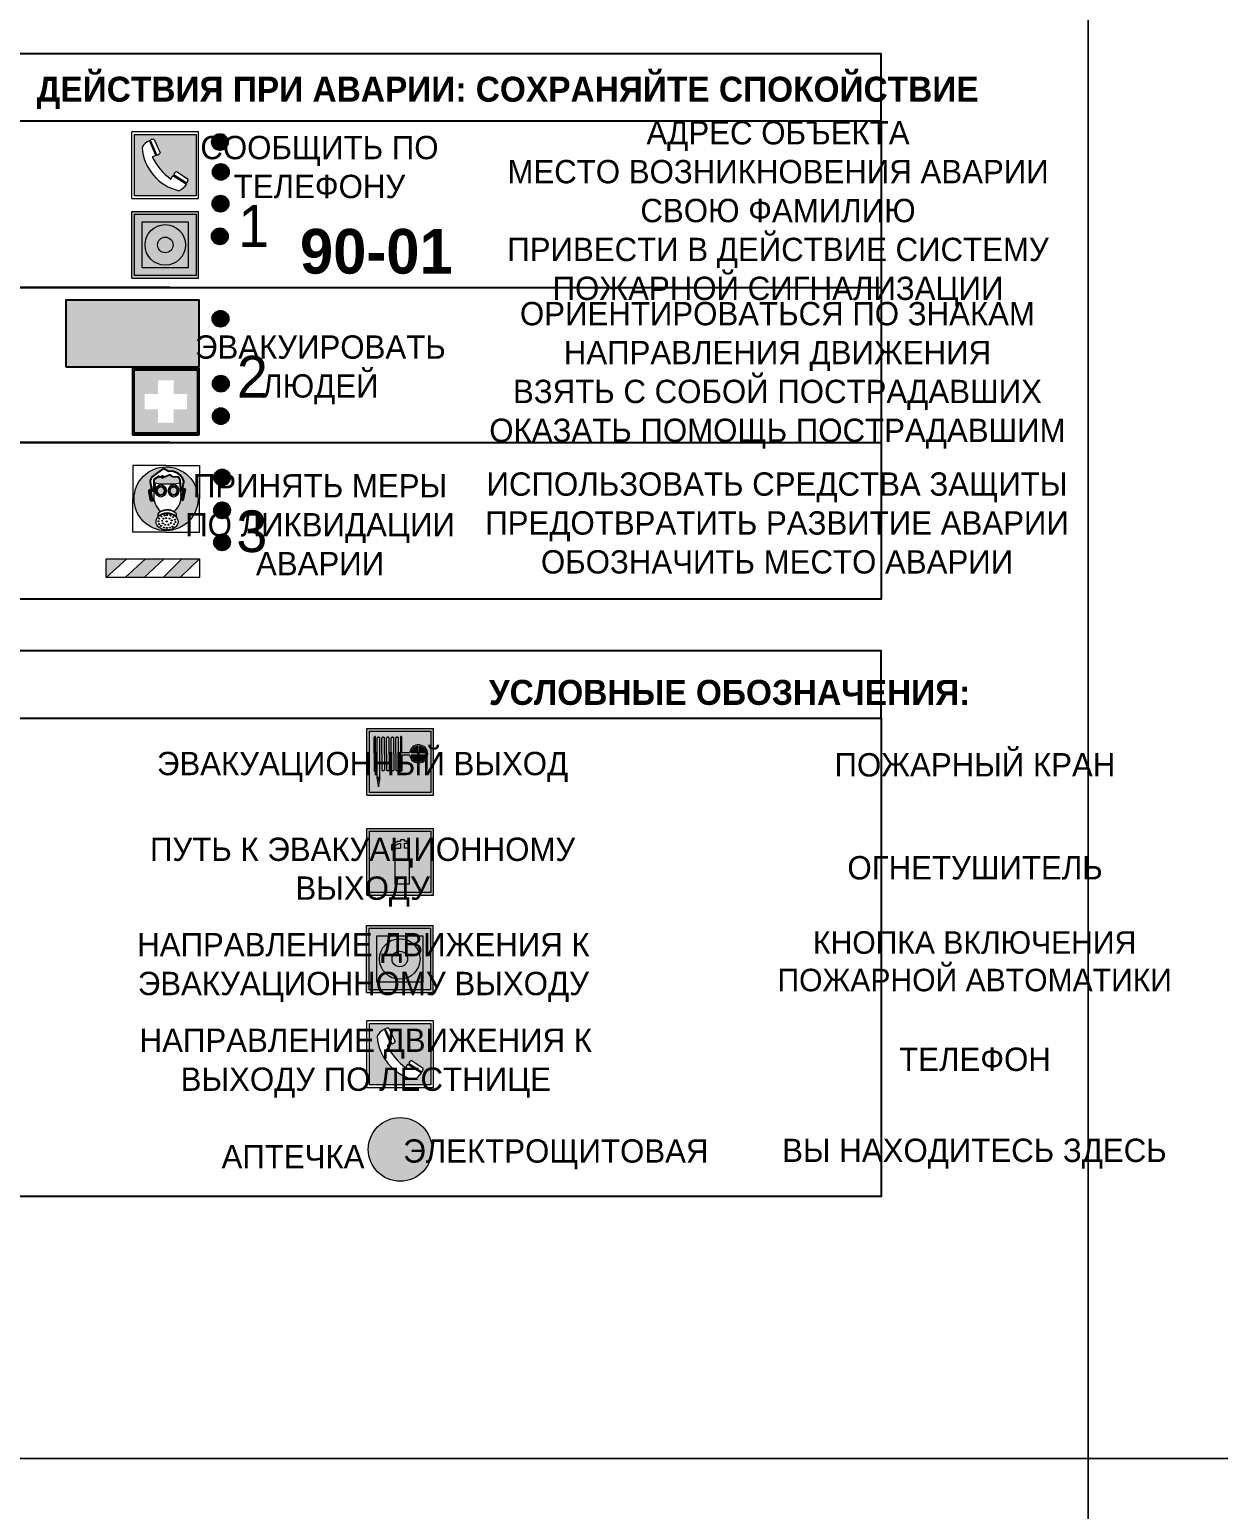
# Model space of a CAD drawing. Header units: millimetres. Extents: x 13810 to 67229, y 12374 to 21950.
# Drawn here: x 37058 to 37200.7, y 14146.5 to 14324.1 of the extents above; entities that cross this region are included whole.
import ezdxf

# ---------------------------------------------------------------- set-up
doc = ezdxf.new("R2010")
doc.units = ezdxf.units.MM
doc.styles.add('обычный', font='arial.ttf')

# ---------------------------------------------------------------- blocks, each defined once
blk = doc.blocks.new('A$C38D26F80')
h = blk.add_hatch(color=5)
h.dxf.hatch_style = 1
h.paths.add_polyline_path([(-8.77, -4.48, 1), (-0.19, -4.48, 1)])
h.paths.add_polyline_path([(-6.75, -3.58), (-6.75, -3.31), (-6.62, -3.22), (-6.5, -3.22), (-6.42, -3.3), (-6.39, -3.28), (-6.59, -2.23), (-6.59, -2.01), (-6.38, -1.58), (-4.76, -0.4), (-4.13, -0.79, -0.362848), (-2.1, -2.1, -0.201049), (-2.17, -2.48, 0.085434), (-2.26, -3.13), (-1.9, -3.16), (-2.25, -4.7), (-2.4, -4.59), (-2.43, -4.34), (-2.36, -4.34), (-2.14, -3.34), (-2.47, -3.42), (-2.58, -1.95), (-2.77, -1.58), (-3.58, -1.52), (-3.92, -1.26), (-5.05, -1.73), (-4.87, -1.39), (-5.41, -1.6), (-5.41, -1.46), (-6.13, -1.87), (-6.18, -3.5), (-6.56, -3.47), (-6.37, -4.59), (-6.16, -4.43), (-6.16, -4.66), (-6.36, -4.79), (-6.37, -4.8), (-6.51, -4.76)], flags=16)
h.paths.add_polyline_path([(-6.51, -4.76), (-6.36, -4.79), (-6.37, -4.8)], flags=0)
h.paths.add_polyline_path([(-5.92, -2.34, 0.089508), (-2.67, -2.35), (-2.48, -3.88, -0.268602), (-3.4, -6.18, 0.262449), (-5.2, -6.18, -0.268602), (-6.11, -3.88)], flags=16)
edge = h.paths.add_edge_path(flags=16)
edge.add_ellipse((-5.19, -3.41), major_axis=(0, 0.842), ratio=0.848992, start_angle=0, end_angle=360)
edge = h.paths.add_edge_path(flags=0)
edge.add_ellipse((-5.19, -3.39), major_axis=(0, 0.665), ratio=0.853798, start_angle=0, end_angle=360)
edge = h.paths.add_edge_path(flags=0)
edge.add_ellipse((-5.19, -3.4), major_axis=(0, 0.528), ratio=0.864094, start_angle=0, end_angle=360)
edge = h.paths.add_edge_path(flags=16)
edge.add_ellipse((-3.47, -3.4), major_axis=(0, 0.842), ratio=0.848992, start_angle=0, end_angle=360)
h.paths.add_polyline_path([(-3.13, -6.45), (-3.13, -6.84, 0.383174), (-5.57, -6.85), (-5.57, -6.49, -0.369952)], flags=16)
edge = h.paths.add_edge_path(flags=0)
edge.add_ellipse((-3.47, -3.39), major_axis=(0, 0.665), ratio=0.853798, start_angle=0, end_angle=360)
edge = h.paths.add_edge_path(flags=0)
edge.add_ellipse((-3.47, -3.4), major_axis=(0, 0.528), ratio=0.864094, start_angle=0, end_angle=360)
edge = h.paths.add_edge_path(flags=16)
edge.add_ellipse((-4.34, -7.57), major_axis=(-1.48, 0), ratio=0.744955, start_angle=0, end_angle=360)
h.paths.add_polyline_path([(-5.01, -6.85, -1), (-5.15, -6.85, -1)], flags=0)
h.paths.add_polyline_path([(-5.33, -7.14, -1), (-5.47, -7.14, -1)], flags=0)
h.paths.add_polyline_path([(-4.61, -6.71, -1), (-4.74, -6.71, -1)], flags=16)
h.paths.add_polyline_path([(-5.43, -7.51, -1), (-5.57, -7.51, -1)], flags=0)
h.paths.add_polyline_path([(-4.26, -6.67, -1), (-4.4, -6.67, -1)], flags=16)
h.paths.add_polyline_path([(-4.74, -7.14, -1), (-4.88, -7.14, -1)], flags=0)
h.paths.add_polyline_path([(-4.93, -7.43, -1), (-5.07, -7.43, -1)], flags=0)
h.paths.add_polyline_path([(-4.41, -7.07, -1), (-4.54, -7.07, -1)], flags=0)
h.paths.add_polyline_path([(-5.33, -7.87, -1), (-5.46, -7.87, -1)], flags=0)
h.paths.add_polyline_path([(-3.8, -6.71, -1), (-3.94, -6.71, -1)], flags=16)
h.paths.add_polyline_path([(-4.85, -7.78, -1), (-4.98, -7.78, -1)], flags=0)
h.paths.add_polyline_path([(-3.96, -7.14, -1), (-4.1, -7.14, -1)], flags=0)
h.paths.add_polyline_path([(-4.33, -7.53, -1), (-4.47, -7.53, -1)], flags=0)
h.paths.add_polyline_path([(-5.09, -8.12, -1), (-5.23, -8.12, -1)], flags=0)
h.paths.add_polyline_path([(-3.5, -6.94, -1), (-3.64, -6.94, -1)], flags=0)
h.paths.add_polyline_path([(-4.54, -7.97, -1), (-4.68, -7.97, -1)], flags=0)
h.paths.add_polyline_path([(-3.66, -7.39, -1), (-3.8, -7.39, -1)], flags=0)
h.paths.add_polyline_path([(-4.73, -8.35, -1), (-4.86, -8.35, -1)], flags=0)
h.paths.add_polyline_path([(-4.09, -7.96, -1), (-4.23, -7.96, -1)], flags=0)
h.paths.add_polyline_path([(-3.77, -7.74, -1), (-3.91, -7.74, -1)], flags=0)
h.paths.add_polyline_path([(-3.22, -7.27, -1), (-3.35, -7.27, -1)], flags=0)
h.paths.add_polyline_path([(-4.34, -8.4, -1), (-4.47, -8.4, -1)], flags=0)
h.paths.add_polyline_path([(-3.16, -7.61, -1), (-3.3, -7.61, -1)], flags=0)
h.paths.add_polyline_path([(-3.9, -8.35, -1), (-4.04, -8.35, -1)], flags=0)
h.paths.add_polyline_path([(-3.32, -7.91, -1), (-3.46, -7.91, -1)], flags=0)
h.paths.add_polyline_path([(-3.55, -8.23, -1), (-3.69, -8.23, -1)], flags=0)
at = {"color": 5, "lineweight": 5}
for p, q in [((-4.48, 0), (-8.96, 0)), ((-8.96, 0), (-8.96, -4.48)), ((-4.48, 0), (0, 0)), ((0, 0), (0, -4.48)), ((-6.59, -2.01), (-6.38, -1.58)), ((-6.38, -1.58), (-4.76, -0.4)), ((-6.13, -1.87), (-6.18, -3.5)), ((-5.41, -1.46), (-6.13, -1.87)), ((-4.87, -1.39), (-5.41, -1.6)), ((-5.41, -1.6), (-5.41, -1.46)), ((-3.92, -1.26), (-5.05, -1.73)), ((-5.05, -1.73), (-4.87, -1.39)), ((-4.76, -0.4), (-4.13, -0.79)), ((-3.58, -1.52), (-3.92, -1.26)), ((-2.77, -1.58), (-3.58, -1.52)), ((-2.58, -1.95), (-2.77, -1.58)), ((-2.47, -3.42), (-2.58, -1.95)), ((-6.75, -3.31), (-6.62, -3.22)), ((-6.75, -3.58), (-6.75, -3.31)), ((-6.51, -4.76), (-6.75, -3.58)), ((-6.62, -3.22), (-6.5, -3.22)), ((-6.59, -2.23), (-6.59, -2.01)), ((-6.39, -3.28), (-6.59, -2.23)), ((-6.18, -3.5), (-6.56, -3.47)), ((-6.56, -3.47), (-6.37, -4.59)), ((-6.5, -3.22), (-6.42, -3.3)), ((-6.42, -3.3), (-6.39, -3.28)), ((-5.92, -2.34), (-6.11, -3.88)), ((-2.67, -2.34), (-2.48, -3.88)), ((-2.14, -3.34), (-2.47, -3.42)), ((-2.36, -4.34), (-2.14, -3.34)), ((-1.9, -3.16), (-2.26, -3.13)), ((-2.25, -4.7), (-1.9, -3.16)), ((-8.96, -8.96), (-8.96, -4.48)), ((-6.37, -4.8), (-6.51, -4.76)), ((-6.37, -4.59), (-6.16, -4.43)), ((-6.16, -4.66), (-6.37, -4.8)), ((-6.16, -4.43), (-6.16, -4.66)), ((-2.43, -4.34), (-2.4, -4.59)), ((-2.43, -4.34), (-2.36, -4.34)), ((-2.4, -4.59), (-2.25, -4.7)), ((0, -8.96), (0, -4.48)), ((-5.57, -6.49), (-5.57, -6.85)), ((-3.13, -6.45), (-3.13, -6.84)), ((-4.48, -8.96), (-8.96, -8.96)), ((-4.48, -8.96), (0, -8.96))]:
    blk.add_line(p, q, dxfattribs=at)
at = {"color": 5}
for p, q in [((-6.59, -2.01), (-6.38, -1.58)), ((-6.38, -1.58), (-4.76, -0.4)), ((-6.13, -1.87), (-6.18, -3.5)), ((-5.41, -1.46), (-6.13, -1.87)), ((-4.87, -1.39), (-5.41, -1.6)), ((-5.41, -1.6), (-5.41, -1.46)), ((-3.92, -1.26), (-5.05, -1.73)), ((-5.05, -1.73), (-4.87, -1.39)), ((-4.76, -0.4), (-4.13, -0.79)), ((-3.58, -1.52), (-3.92, -1.26)), ((-2.77, -1.58), (-3.58, -1.52)), ((-2.58, -1.95), (-2.77, -1.58)), ((-2.47, -3.42), (-2.58, -1.95)), ((-6.75, -3.31), (-6.62, -3.22)), ((-6.75, -3.58), (-6.75, -3.31)), ((-6.51, -4.76), (-6.75, -3.58)), ((-6.62, -3.22), (-6.5, -3.22)), ((-6.59, -2.23), (-6.59, -2.01)), ((-6.39, -3.28), (-6.59, -2.23)), ((-6.18, -3.5), (-6.56, -3.47)), ((-6.56, -3.47), (-6.37, -4.59)), ((-6.5, -3.22), (-6.42, -3.3)), ((-6.42, -3.3), (-6.39, -3.28)), ((-2.14, -3.34), (-2.47, -3.42)), ((-2.36, -4.34), (-2.14, -3.34)), ((-2.26, -3.13), (-1.9, -3.16)), ((-1.9, -3.16), (-2.25, -4.7)), ((-6.37, -4.8), (-6.51, -4.76)), ((-6.36, -4.79), (-6.51, -4.76)), ((-6.37, -4.59), (-6.16, -4.43)), ((-6.16, -4.66), (-6.37, -4.8)), ((-6.16, -4.66), (-6.36, -4.79)), ((-6.16, -4.43), (-6.16, -4.66)), ((-2.4, -4.59), (-2.43, -4.34)), ((-2.43, -4.34), (-2.36, -4.34)), ((-2.25, -4.7), (-2.4, -4.59))]:
    blk.add_line(p, q, dxfattribs=at)
at = {"color": 5, "lineweight": 5}
for centre, radius in [((-4.48, -4.48), 4.29), ((-5.5, -7.51), 0.0678), ((-5.4, -7.14), 0.0678), ((-5.4, -7.87), 0.0678), ((-5.08, -6.85), 0.0678), ((-5, -7.43), 0.0678), ((-4.91, -7.78), 0.0678), ((-4.81, -7.14), 0.0678), ((-4.67, -6.71), 0.0678), ((-4.61, -7.97), 0.0678), ((-4.47, -7.07), 0.0678), ((-4.4, -7.53), 0.0678), ((-4.33, -6.67), 0.0678), ((-4.16, -7.96), 0.0678), ((-4.03, -7.14), 0.0678), ((-3.87, -6.71), 0.0678), ((-3.84, -7.74), 0.0678), ((-3.73, -7.39), 0.0678), ((-3.57, -6.94), 0.0678), ((-3.39, -7.91), 0.0678), ((-3.28, -7.27), 0.0678), ((-3.23, -7.61), 0.0678), ((-5.16, -8.12), 0.0678), ((-4.79, -8.35), 0.0678), ((-4.4, -8.4), 0.0678), ((-3.97, -8.35), 0.0678), ((-3.62, -8.23), 0.0678)]:
    blk.add_circle(centre, radius, dxfattribs=at)
at = {"color": 5}
for centre, radius, start, end in [((-3.89, -2.66), 1.88, 17.387, 97.1599), ((-0.35, -3.07), 1.91, 162.2553, 181.7878), ((-2.6, -2.2), 0.511, 326.3906, 11.8614)]:
    blk.add_arc(centre, radius, start, end, dxfattribs=at)
at = {"color": 5, "lineweight": 5}
for centre, radius, start, end in [((-3.66, -4.24), 2.47, 171.573, 231.7124), ((-4.28, 6.66), 9.15, 259.6987, 280.1569), ((-4.93, -4.24), 2.47, 308.2876, 8.427), ((-0.47, -3.05), 1.79, 161.5846, 182.4584), ((-2.6, -2.2), 0.513, 326.4781, 11.7739), ((-4.3, -7.78), 1.83, 60.5889, 119.4111), ((-4.33, -7.88), 1.87, 50.358, 131.5662), ((-4.34, -8.2), 1.82, 48.4943, 132.3565)]:
    blk.add_arc(centre, radius, start, end, dxfattribs=at)
for centre, major_axis, ratio in [((-5.19, -3.41), (0, 0.842), 0.848992), ((-5.19, -3.39), (0, 0.665), 0.853798), ((-5.19, -3.4), (0, 0.528), 0.864094), ((-3.47, -3.4), (0, 0.842), 0.848992), ((-3.47, -3.39), (0, 0.665), 0.853798), ((-3.47, -3.4), (0, 0.528), 0.864094), ((-4.34, -7.57), (-1.48, 0), 0.744955)]:
    blk.add_ellipse(centre, major_axis=major_axis, ratio=ratio, dxfattribs=at)
blk = doc.blocks.new('A$C47DD6509')
at = {"lineweight": 5}
for points in [[(-8.69, 0), (-11.19, 0), (-11.19, -2.22)], [(-4.22, 0), (-6.45, 0), (-8.91, -2.22), (-6.61, -2.22)], [(0, 0), (-2.09, 0), (-4.36, -2.22), (-2.29, -2.22)]]:
    blk.add_hatch(color=242, dxfattribs=at).paths.add_polyline_path(points)
at = {"color": 242, "lineweight": 5}
for p, q in [((-11.19, -2.22), (-8.69, 0)), ((-11.19, -2.22), (-11.19, 0)), ((-11.19, 0), (-8.69, 0)), ((-11.19, 0), (0, 0)), ((-8.91, -2.22), (-6.45, 0)), ((-6.61, -2.22), (-4.22, 0)), ((-4.36, -2.22), (-2.09, 0)), ((-2.29, -2.22), (0, 0)), ((0, 0), (0, -2.22)), ((0, -2.22), (-11.19, -2.22))]:
    blk.add_line(p, q, dxfattribs=at)
blk = doc.blocks.new('A$C32E8229D')
at = {"true_color": 0xffffff}
blk.add_hatch(color=7, dxfattribs=at).paths.add_polyline_path([(0, 0), (0, -8), (16, -8), (16, 0)])
h = blk.add_hatch(color=126)
h.paths.add_polyline_path([(0.2, -0.2), (15.8, -0.2), (15.8, -7.8), (0.2, -7.8)])
h.paths.add_polyline_path([(13.49, -2.05), (12.08, -2.05), (11.37, -2.63, 0.162397), (11.29, -2.84), (11.29, -3.63), (10.35, -3.63), (10.35, -4.05), (11.68, -4.05), (11.68, -3.48), (12.26, -4.28), (11.29, -5.1), (11.29, -6.78), (11.85, -6.78), (11.85, -5.44), (12.8, -4.64), (12.8, -5.94), (14.46, -5.94), (14.46, -5.39), (13.45, -5.39), (13.45, -3.97), (12.46, -2.59), (13.15, -2.59), (13.69, -3.34), (14.18, -3)], flags=16)
h.paths.add_polyline_path([(10.74, -1.82, 1), (11.8, -1.82, 1)], flags=16)
h.paths.add_polyline_path([(9.39, -3.59), (5.99, -3.59), (6.56, -3.03), (5.91, -3.03), (5.1, -3.83), (5.91, -4.64), (6.56, -4.64), (5.99, -4.09), (9.39, -4.09)], flags=16)
h.paths.add_polyline_path([(4.29, -1.08), (1.72, -1.08), (1.72, -6.6), (4.29, -6.6)], flags=16)
at = {"color": 126}
blk.add_lwpolyline([(16, -8), (0, -8), (0, 0), (16, 0)], close=True, dxfattribs=at)
blk = doc.blocks.new('A$C18900ED3')
h = blk.add_hatch(color=126)
h.paths.add_polyline_path([(-0.18, -0.18), (-7.02, -0.18), (-7.02, -7.02), (-0.18, -7.02)])
h.paths.add_polyline_path([(-5.89, -4.46), (-5.89, -2.77), (-4.46, -2.77), (-4.46, -1.31), (-2.77, -1.31), (-2.77, -2.77), (-1.33, -2.77), (-1.33, -4.46), (-2.77, -4.46), (-2.77, -5.89), (-4.46, -5.89), (-4.46, -4.46)], flags=16)
at = {"color": 126}
for p, q in [((-7.2, 0), (-7.2, -7.2)), ((0, 0), (-7.2, 0)), ((0, -7.2), (0, 0)), ((-7.02, -7.02), (-7.02, -0.18)), ((-7.02, -0.18), (-0.18, -0.18)), ((-0.18, -0.18), (-0.18, -7.02)), ((-7.2, -7.2), (0, -7.2)), ((-0.18, -7.02), (-7.02, -7.02))]:
    blk.add_line(p, q, dxfattribs=at)
blk = doc.blocks.new('A$C456E1F9C')
at = {"lineweight": 5}
h = blk.add_hatch(color=242, dxfattribs=at)
h.paths.add_polyline_path([(0.51, -1.47), (0.51, -13.26), (12.29, -13.26), (12.29, -1.47)])
h.paths.add_polyline_path([(5.42, -4.95, -0.254479), (4.78, -5.4), (3.52, -2.53, -0.209735), (4.23, -2.4)], flags=16)
h.paths.add_polyline_path([(8.53, -8.6), (10.87, -10.17), (10.54, -10.76), (8.03, -9.13, -0.192251)], flags=16)
h.paths.add_polyline_path([(4.61, -5.49, 0.005518), (3.87, -5.72, 0.128647), (7.49, -10.01, 0.00809), (7.83, -9.33), (10.47, -10.97, -0.16736), (8.99, -12.25, -0.327862), (1.95, -3.95, -0.166952), (3.36, -2.62)], flags=16)
at = {"color": 242, "lineweight": 5}
for p, q in [((0, -13.77), (0, -0.97)), ((12.8, -0.97), (0, -0.97)), ((4.61, -5.49), (3.36, -2.62)), ((3.52, -2.53), (4.78, -5.4)), ((4.23, -2.4), (5.42, -4.95)), ((12.8, -13.77), (12.8, -0.97)), ((7.83, -9.33), (10.47, -10.97)), ((8.03, -9.13), (10.54, -10.76)), ((10.81, -10.12), (8.53, -8.6)), ((10.54, -10.76), (10.8, -10.3)), ((10.8, -10.3), (10.81, -10.12)), ((0, -13.77), (12.8, -13.77))]:
    blk.add_line(p, q, dxfattribs=at)
blk.add_lwpolyline([(0.51, -1.47), (12.29, -1.47), (12.29, -13.26), (0.51, -13.26)], close=True, dxfattribs=at)
for centre, radius, start, end in [((4.59, -5.34), 2.99, 114.2845, 152.1974), ((4.02, -3.27), 0.891, 76.3284, 123.7092), ((11.12, -3.31), 9.19, 183.9915, 256.6009), ((14.98, -39.1), 35.17, 107.1487, 108.4135), ((4.68, -4.59), 0.824, 276.9621, 334.0723), ((13.86, -0.94), 11.08, 205.5536, 234.8762), ((-13.31, 0.8), 23.44, 332.5487, 334.4027), ((8.94, -9.5), 0.989, 114.4092, 157.9388), ((7.87, -9.46), 3, 291.9291, 329.9329)]:
    blk.add_arc(centre, radius, start, end, dxfattribs=at)
blk = doc.blocks.new('A$C54414219')
at = {"true_color": 0xffffff}
h = blk.add_hatch(color=7, dxfattribs=at)
h.paths.add_polyline_path([(2.39, -9.45), (2.39, -18.3), (11.23, -18.3), (11.23, -9.45)], flags=0)
h.paths.add_polyline_path([(10.71, -13.87, -1), (2.92, -13.87, -1)], flags=0)
h.paths.add_polyline_path([(8.3, -13.87, -1), (5.33, -13.87, -1)], flags=0)
h.paths.add_polyline_path([(0.41, -7.47), (0.41, -20.27), (13.21, -20.27), (13.21, -7.47)])
h.paths.add_polyline_path([(0.92, -19.77), (12.71, -19.77), (12.71, -7.98), (0.92, -7.98)], flags=16)
h.paths.add_polyline_path([(11.23, -9.45), (11.23, -18.3), (2.39, -18.3), (2.39, -9.45)], flags=0)
at = {"lineweight": 5}
h = blk.add_hatch(color=242, dxfattribs=at)
h.paths.add_polyline_path([(12.71, -7.98), (0.92, -7.98), (0.92, -19.77), (12.71, -19.77)])
h.paths.add_polyline_path([(11.23, -18.3), (2.39, -18.3), (2.39, -9.45), (11.23, -9.45)], flags=16)
h.paths.add_polyline_path([(10.71, -13.87, -1), (2.92, -13.87, -1)], flags=0)
h.paths.add_polyline_path([(8.3, -13.87, -1), (5.33, -13.87, -1)], flags=0)
at = {"true_color": 0xffffff}
h = blk.add_hatch(color=7, dxfattribs=at)
h.paths.add_polyline_path([(2.39, -9.45), (2.39, -18.3), (11.23, -18.3), (11.23, -9.45)])
h.paths.add_polyline_path([(10.71, -13.87, -1), (2.92, -13.87, -1)], flags=16)
h.paths.add_polyline_path([(8.3, -13.87, -1), (5.33, -13.87, -1)], flags=0)
at = {"lineweight": 5}
h = blk.add_hatch(color=242, dxfattribs=at)
h.paths.add_polyline_path([(2.92, -13.87, 1), (10.71, -13.87, 1)])
h.paths.add_polyline_path([(8.3, -13.87, -1), (5.33, -13.87, -1)], flags=16)
at = {"color": 242, "lineweight": 5}
for p, q in [((0.41, -20.27), (0.41, -7.47)), ((0.41, -7.47), (13.21, -7.47)), ((0.41, -7.47), (13.21, -7.47)), ((13.21, -20.27), (13.21, -7.47)), ((0.41, -20.27), (13.21, -20.27))]:
    blk.add_line(p, q, dxfattribs=at)
for points in [[(0.92, -7.98), (12.71, -7.98), (12.71, -19.77), (0.92, -19.77)], [(2.39, -9.45), (11.23, -9.45), (11.23, -18.3), (2.39, -18.3)]]:
    blk.add_lwpolyline(points, close=True, dxfattribs=at)
for radius in [3.89, 1.49]:
    blk.add_circle((6.81, -13.87), radius, dxfattribs=at)
blk = doc.blocks.new('A$C37112FD5')
at = {"true_color": 0xf5f5ff}
h = blk.add_hatch(color=7, dxfattribs=at)
h.dxf.hatch_style = 1
h.paths.add_polyline_path([(12.8, -7.4), (0, -7.4), (0, -20.2), (12.8, -20.2)])
h.paths.add_polyline_path([(12.29, -7.91), (12.29, -19.69), (0.51, -19.69), (0.51, -7.91)], flags=16)
h.paths.add_polyline_path([(4.98, -9.04, -0.42597), (5.17, -9.22), (5.17, -12.25), (5.17, -15.29, -0.432244), (4.98, -15.47), (4.83, -15.47, -0.42597), (4.64, -15.29), (4.64, -12.25), (4.64, -9.22, -0.432244), (4.83, -9.04)], flags=0)
h.paths.add_polyline_path([(4.28, -9.22), (4.28, -12.25), (4.28, -15.29, -0.432244), (4.09, -15.47), (3.94, -15.47, -0.42597), (3.75, -15.29), (3.75, -12.25), (3.75, -9.22, -0.432244), (3.94, -9.04), (4.09, -9.04, -0.42597)], flags=0)
h.paths.add_polyline_path([(5.72, -9.04), (5.87, -9.04, -0.42597), (6.06, -9.22), (6.06, -12.25), (6.06, -15.29, -0.432244), (5.87, -15.47), (5.72, -15.47, -0.42597), (5.53, -15.29), (5.53, -12.25), (5.53, -9.22, -0.432244)], flags=0)
h.paths.add_polyline_path([(6.42, -8.9), (6.5, -8.9, -0.42597), (6.69, -9.08), (6.69, -12.03), (8.21, -12.03, -15.824349), (8.21, -12.47), (6.69, -12.47), (6.69, -15.42, -0.432244), (6.5, -15.6), (6.42, -15.6)], flags=0)
h.paths.add_polyline_path([(3.39, -9.22), (3.39, -12.25), (3.39, -15.29, -0.432244), (3.2, -15.47), (3.05, -15.47, -0.42597), (2.85, -15.29), (2.85, -12.25), (2.85, -9.22, -0.432244), (3.05, -9.04), (3.2, -9.04, -0.42597)], flags=0)
h.paths.add_polyline_path([(2.5, -9.22), (2.5, -16.71), (1.96, -16.71), (1.96, -9.22, -0.432244), (2.15, -9.04), (2.31, -9.04, -0.42597)], flags=0)
h.paths.add_polyline_path([(1.61, -8.9), (1.61, -15.6), (1.57, -15.6, -0.42597), (1.37, -15.42), (1.37, -12.03), (1.37, -9.09, -0.432244), (1.57, -8.9)], flags=0)
h.paths.add_polyline_path([(9.76, -10.81), (9.76, -12.03), (8.49, -12.03, -0.336371)], flags=0)
h.paths.add_polyline_path([(8.49, -12.47), (9.76, -12.47), (9.76, -13.7, -0.336371)], flags=0)
h.paths.add_polyline_path([(10.11, -10.81, -0.336371), (11.38, -12.03), (10.11, -12.03)], flags=0)
h.paths.add_polyline_path([(10.11, -12.47), (11.38, -12.47, -0.336371), (10.11, -13.7)], flags=0)
h.paths.add_polyline_path([(2.5, -16.84), (2.5, -17.05), (1.97, -17.05), (1.97, -16.84)], flags=0)
h.paths.add_polyline_path([(2.5, -17.24, -0.033778), (2.24, -18.6, -0.033778), (1.97, -17.24)], flags=0)
h = blk.add_hatch(color=242)
h.dxf.hatch_style = 1
h.paths.add_polyline_path([(12.29, -7.91), (0.51, -7.91), (0.51, -19.69), (12.29, -19.69)])
h.paths.add_polyline_path([(6.42, -15.6), (6.42, -8.9), (6.5, -8.9, -0.42597), (6.69, -9.08), (6.69, -12.03), (8.21, -12.03, -15.824349), (8.21, -12.47), (6.69, -12.47), (6.69, -15.42, -0.432244), (6.5, -15.6)], flags=16)
h.paths.add_polyline_path([(5.87, -15.47), (5.72, -15.47, -0.42597), (5.53, -15.29), (5.53, -12.25), (5.53, -9.22, -0.432244), (5.72, -9.04), (5.87, -9.04, -0.42597), (6.06, -9.22), (6.06, -12.25), (6.06, -15.29, -0.432244)], flags=16)
h.paths.add_polyline_path([(4.98, -15.47), (4.83, -15.47, -0.42597), (4.64, -15.29), (4.64, -12.25), (4.64, -9.22, -0.432244), (4.83, -9.04), (4.98, -9.04, -0.42597), (5.17, -9.22), (5.17, -12.25), (5.17, -15.29, -0.432244)], flags=16)
h.paths.add_polyline_path([(4.09, -15.47), (3.94, -15.47, -0.42597), (3.75, -15.29), (3.75, -12.25), (3.75, -9.22, -0.432244), (3.94, -9.04), (4.09, -9.04, -0.42597), (4.28, -9.22), (4.28, -12.25), (4.28, -15.29, -0.432244)], flags=16)
h.paths.add_polyline_path([(3.2, -15.47), (3.05, -15.47, -0.42597), (2.85, -15.29), (2.85, -12.25), (2.85, -9.22, -0.432244), (3.05, -9.04), (3.2, -9.04, -0.42597), (3.39, -9.22), (3.39, -12.25), (3.39, -15.29, -0.432244)], flags=16)
h.paths.add_polyline_path([(2.5, -17.05), (1.97, -17.05), (1.97, -16.84), (2.5, -16.84)], flags=16)
h.paths.add_polyline_path([(2.5, -17.24, -0.033778), (2.24, -18.6, -0.033778), (1.97, -17.24)], flags=16)
h.paths.add_polyline_path([(2.5, -16.71), (1.96, -16.71), (1.96, -9.22, -0.432244), (2.15, -9.04), (2.31, -9.04, -0.42597), (2.5, -9.22)], flags=16)
h.paths.add_polyline_path([(1.61, -15.6), (1.57, -15.6, -0.42597), (1.37, -15.42), (1.37, -12.03), (1.37, -9.09, -0.432244), (1.57, -8.9), (1.61, -8.9)], flags=16)
h.paths.add_polyline_path([(8.49, -12.47), (9.76, -12.47), (9.76, -13.7, -0.336371)], flags=0)
h.paths.add_polyline_path([(10.11, -13.7), (10.11, -12.47), (11.38, -12.47, -0.336371)], flags=0)
h.paths.add_polyline_path([(8.49, -12.03, -0.336371), (9.76, -10.81), (9.76, -12.03)], flags=0)
h.paths.add_polyline_path([(10.11, -12.03), (10.11, -10.81, -0.336371), (11.38, -12.03)], flags=0)
h = blk.add_hatch(color=7, dxfattribs=at)
h.dxf.hatch_style = 1
h.paths.add_polyline_path([(1.61, -8.9), (1.57, -8.9, 0.432244), (1.37, -9.09), (1.37, -12.03), (1.37, -15.42, 0.42597), (1.57, -15.6), (1.61, -15.6)])
h.paths.add_polyline_path([(2.5, -9.22, 0.42597), (2.31, -9.04), (2.15, -9.04, 0.432244), (1.96, -9.22), (1.96, -16.71), (2.5, -16.71)])
h.paths.add_polyline_path([(2.5, -16.84), (1.97, -16.84), (1.97, -17.05), (2.5, -17.05)])
h.paths.add_polyline_path([(2.5, -17.24), (1.97, -17.24, 0.033778), (2.24, -18.6, 0.033778)])
h.paths.add_polyline_path([(3.39, -12.25), (3.39, -9.22, 0.42597), (3.2, -9.04), (3.05, -9.04, 0.432244), (2.85, -9.22), (2.85, -12.25), (2.85, -15.29, 0.42597), (3.05, -15.47), (3.2, -15.47, 0.432244), (3.39, -15.29)])
h.paths.add_polyline_path([(4.28, -12.25), (4.28, -9.22, 0.42597), (4.09, -9.04), (3.94, -9.04, 0.432244), (3.75, -9.22), (3.75, -12.25), (3.75, -15.29, 0.42597), (3.94, -15.47), (4.09, -15.47, 0.432244), (4.28, -15.29)])
h.paths.add_polyline_path([(5.17, -12.25), (5.17, -9.22, 0.42597), (4.98, -9.04), (4.83, -9.04, 0.432244), (4.64, -9.22), (4.64, -12.25), (4.64, -15.29, 0.42597), (4.83, -15.47), (4.98, -15.47, 0.432244), (5.17, -15.29)])
h.paths.add_polyline_path([(6.06, -12.25), (6.06, -9.22, 0.42597), (5.87, -9.04), (5.72, -9.04, 0.432244), (5.53, -9.22), (5.53, -12.25), (5.53, -15.29, 0.42597), (5.72, -15.47), (5.87, -15.47, 0.432244), (6.06, -15.29)])
h.paths.add_polyline_path([(6.69, -12.47), (8.21, -12.47, 15.824349), (8.21, -12.03), (6.69, -12.03), (6.69, -9.08, 0.42597), (6.5, -8.9), (6.42, -8.9), (6.42, -15.6), (6.5, -15.6, 0.432244), (6.69, -15.42)])
h.paths.add_polyline_path([(8.49, -12.47), (9.76, -12.47), (9.76, -13.7, -0.336371)], flags=16)
h.paths.add_polyline_path([(8.49, -12.03, -0.336371), (9.76, -10.81), (9.76, -12.03)], flags=16)
h.paths.add_polyline_path([(10.11, -12.47), (11.38, -12.47, -0.336371), (10.11, -13.7)], flags=16)
h.paths.add_polyline_path([(10.11, -12.03), (10.11, -10.81, -0.336371), (11.38, -12.03)], flags=16)
h = blk.add_hatch(color=242)
h.dxf.hatch_style = 1
h.paths.add_polyline_path([(9.76, -10.81, 0.336371), (8.49, -12.03), (9.76, -12.03)])
h.paths.add_polyline_path([(10.11, -10.81), (10.11, -12.03), (11.38, -12.03, 0.336371)])
h.paths.add_polyline_path([(11.38, -12.47), (10.11, -12.47), (10.11, -13.7, 0.336371)])
h.paths.add_polyline_path([(9.76, -12.47), (8.49, -12.47, 0.336371), (9.76, -13.7)])
at = {"color": 242, "lineweight": 5}
for p, q in [((0, -20.2), (0, -7.4)), ((0, -7.4), (12.8, -7.4)), ((12.8, -20.2), (12.8, -7.4)), ((1.37, -12.03), (1.37, -9.08)), ((1.57, -8.9), (1.61, -8.9)), ((1.61, -8.9), (1.61, -15.6)), ((1.96, -16.71), (1.96, -9.22)), ((2.15, -9.04), (2.31, -9.04)), ((2.5, -16.71), (2.5, -9.22)), ((2.85, -12.25), (2.85, -9.22)), ((3.05, -9.04), (3.2, -9.04)), ((3.39, -12.25), (3.39, -9.22)), ((3.75, -12.25), (3.75, -9.22)), ((3.94, -9.04), (4.09, -9.04)), ((4.28, -12.25), (4.28, -9.22)), ((4.64, -12.25), (4.64, -9.22)), ((4.83, -9.04), (4.98, -9.04)), ((5.17, -12.25), (5.17, -9.22)), ((5.53, -12.25), (5.53, -9.22)), ((5.72, -9.04), (5.87, -9.04)), ((6.06, -12.25), (6.06, -9.22)), ((6.42, -8.9), (6.42, -15.6)), ((6.5, -8.9), (6.42, -8.9)), ((6.69, -12.03), (6.69, -9.08)), ((9.76, -10.81), (9.76, -12.03)), ((10.11, -10.81), (10.11, -12.03)), ((1.37, -12.03), (1.37, -15.42)), ((2.85, -12.25), (2.85, -15.29)), ((3.39, -12.25), (3.39, -15.29)), ((3.75, -12.25), (3.75, -15.29)), ((4.28, -12.25), (4.28, -15.29)), ((4.64, -12.25), (4.64, -15.29)), ((5.17, -12.25), (5.17, -15.29)), ((5.53, -12.25), (5.53, -15.29)), ((6.06, -12.25), (6.06, -15.29)), ((8.21, -12.03), (6.69, -12.03)), ((8.21, -12.47), (6.69, -12.47)), ((6.69, -12.47), (6.69, -15.42)), ((9.76, -12.03), (8.49, -12.03)), ((9.76, -12.47), (8.49, -12.47)), ((9.76, -12.47), (9.76, -13.7)), ((11.38, -12.03), (10.11, -12.03)), ((11.38, -12.47), (10.11, -12.47)), ((10.11, -12.47), (10.11, -13.7)), ((1.57, -15.6), (1.61, -15.6)), ((1.96, -16.71), (2.5, -16.71)), ((1.97, -16.84), (2.5, -16.84)), ((1.97, -17.05), (1.97, -16.84)), ((2.5, -16.84), (2.5, -17.05)), ((3.05, -15.47), (3.2, -15.47)), ((3.94, -15.47), (4.09, -15.47)), ((4.83, -15.47), (4.98, -15.47)), ((5.72, -15.47), (5.87, -15.47)), ((6.42, -15.6), (6.5, -15.6)), ((2.5, -17.05), (1.97, -17.05)), ((1.97, -17.24), (2.5, -17.24)), ((0, -20.2), (12.8, -20.2))]:
    blk.add_line(p, q, dxfattribs=at)
blk.add_lwpolyline([(0.51, -7.91), (12.29, -7.91), (12.29, -19.69), (0.51, -19.69)], close=True, dxfattribs=at)
for centre, radius, start, end in [((1.56, -9.09), 0.182, 87.1027, 180.6071), ((2.15, -9.22), 0.182, 87.1027, 180.6071), ((2.32, -9.22), 0.182, 359.3929, 92.8973), ((3.04, -9.22), 0.182, 87.1027, 180.6071), ((3.21, -9.22), 0.182, 359.3929, 92.8973), ((3.93, -9.22), 0.182, 87.1027, 180.6071), ((4.1, -9.22), 0.182, 359.3929, 92.8973), ((4.82, -9.22), 0.182, 87.1027, 180.6071), ((4.99, -9.22), 0.182, 359.3929, 92.8973), ((5.71, -9.22), 0.182, 87.1027, 180.6071), ((5.88, -9.22), 0.182, 359.3929, 92.8973), ((6.51, -9.09), 0.182, 359.3929, 92.8973), ((9.93, -12.25), 1.74, 187.2319, 172.7681), ((9.93, -12.25), 1.46, 96.9927, 171.3585), ((9.93, -12.25), 1.46, 8.6415, 83.0073), ((9.93, -12.25), 1.46, 188.6415, 263.0073), ((9.93, -12.25), 1.46, 276.9927, 351.3585), ((1.56, -15.42), 0.182, 179.3929, 272.8973), ((3.04, -15.29), 0.182, 179.3929, 272.8973), ((3.21, -15.29), 0.182, 267.1027, 0.6071), ((3.93, -15.29), 0.182, 179.3929, 272.8973), ((4.1, -15.29), 0.182, 267.1027, 0.6071), ((4.82, -15.29), 0.182, 179.3929, 272.8973), ((4.99, -15.29), 0.182, 267.1027, 0.6071), ((5.71, -15.29), 0.182, 179.3929, 272.8973), ((5.88, -15.29), 0.182, 267.1027, 0.6071), ((6.51, -15.42), 0.182, 267.1027, 0.6071), ((12.17, -15.98), 10.27, 187.041, 194.7793), ((-7.7, -15.98), 10.27, 345.2207, 352.959)]:
    blk.add_arc(centre, radius, start, end, dxfattribs=at)
blk = doc.blocks.new('A$C7B8C2D5B')
at = {"lineweight": 0}
h = blk.add_hatch(color=5, dxfattribs=at)
h.dxf.hatch_style = 1
h.paths.add_polyline_path([(1.397, -3.024, 1), (-2.112, -3.024, 1)])
at = {"color": 5, "lineweight": 0}
blk.add_circle((-0.358, -3.024), 1.755, dxfattribs=at)
blk = doc.blocks.new('A$C3AD82952')
at = {"true_color": 0xf5f5ff}
h = blk.add_hatch(color=7, dxfattribs=at)
h.dxf.hatch_style = 1
h.paths.add_polyline_path([(8.21, 8.73, 0.414214), (7.89, 9.05), (7.22, 9.05), (7.22, 9.92), (7.59, 9.92, 1), (7.57, 10.36), (7.22, 10.36), (7.22, 10.6), (6.43, 10.6), (6.43, 10.36), (6.01, 10.36), (4.74, 9.59), (4.74, 8.69), (4.98, 8.73), (4.98, 9.26), (6.12, 9.91), (6.43, 9.91), (6.43, 9.05), (5.76, 9.05, 0.414214), (5.44, 8.73), (5.44, 2.2), (8.21, 2.2)], flags=0)
h.paths.add_polyline_path([(12.8, 12.8), (0, 12.8), (0, 0), (12.8, 0)])
h.paths.add_polyline_path([(0.51, 12.29), (12.29, 12.29), (12.29, 0.51), (0.51, 0.51)], flags=16)
h.paths.add_polyline_path([(4.74, 9.59), (6.01, 10.36), (6.43, 10.36), (6.43, 10.6), (7.22, 10.6), (7.22, 10.36), (7.59, 10.36, -0.94586), (7.59, 9.92), (7.22, 9.92), (7.22, 9.05), (7.89, 9.05, -0.414214), (8.21, 8.73), (8.21, 2.2), (5.44, 2.2), (5.44, 8.73, -0.414214), (5.76, 9.05), (6.43, 9.05), (6.43, 9.91), (6.12, 9.91), (4.98, 9.26), (4.98, 8.73), (4.74, 8.69)], flags=0)
h = blk.add_hatch(color=242)
h.dxf.hatch_style = 1
h.paths.add_polyline_path([(12.29, 12.29), (0.51, 12.29), (0.51, 0.51), (12.29, 0.51)])
h.paths.add_polyline_path([(4.74, 8.69), (4.74, 9.59), (6.01, 10.36), (6.43, 10.36), (6.43, 10.6), (7.22, 10.6), (7.22, 10.36), (7.59, 10.36, -0.94586), (7.59, 9.92), (7.22, 9.92), (7.22, 9.05), (7.89, 9.05, -0.414214), (8.21, 8.73), (8.21, 2.2), (5.44, 2.2), (5.44, 8.73, -0.414214), (5.76, 9.05), (6.43, 9.05), (6.43, 9.91), (6.12, 9.91), (4.98, 9.26), (4.98, 8.73)], flags=16)
h = blk.add_hatch(color=7, dxfattribs=at)
h.dxf.hatch_style = 1
h.paths.add_polyline_path([(8.21, 8.73, 0.414214), (7.89, 9.05), (7.22, 9.05), (7.22, 9.92), (7.59, 9.92, 1), (7.57, 10.36), (7.22, 10.36), (7.22, 10.6), (6.43, 10.6), (6.43, 10.36), (6.01, 10.36), (4.74, 9.59), (4.74, 8.69), (4.98, 8.73), (4.98, 9.26), (6.12, 9.91), (6.43, 9.91), (6.43, 9.05), (5.76, 9.05, 0.414214), (5.44, 8.73), (5.44, 2.2), (8.21, 2.2)])
at = {"color": 242, "lineweight": 5}
for p, q in [((0, 0), (0, 12.8)), ((0, 12.8), (12.8, 12.8)), ((12.8, 0), (12.8, 12.8)), ((6.01, 10.36), (4.74, 9.59)), ((4.74, 9.59), (4.74, 8.69)), ((4.74, 8.69), (4.98, 8.73)), ((4.98, 9.26), (6.12, 9.91)), ((4.98, 8.73), (4.98, 9.26)), ((5.44, 2.2), (5.44, 8.73)), ((5.76, 9.05), (6.43, 9.05)), ((6.01, 10.36), (6.43, 10.36)), ((6.12, 9.91), (6.43, 9.91)), ((7.22, 10.6), (6.43, 10.6)), ((6.43, 10.6), (6.43, 10.36)), ((6.43, 9.91), (6.43, 9.05)), ((7.22, 10.36), (7.22, 10.6)), ((7.59, 10.36), (7.22, 10.36)), ((7.22, 9.05), (7.22, 9.92)), ((7.59, 9.92), (7.22, 9.92)), ((7.89, 9.05), (7.22, 9.05)), ((8.21, 2.2), (8.21, 8.73)), ((0, 0), (12.8, 0)), ((5.44, 2.2), (8.21, 2.2))]:
    blk.add_line(p, q, dxfattribs=at)
blk.add_lwpolyline([(0.51, 12.29), (12.29, 12.29), (12.29, 0.51), (0.51, 0.51)], close=True, dxfattribs=at)
for centre, radius, start, end in [((5.76, 8.73), 0.32, 90, 180), ((7.58, 10.14), 0.223, 273.1875, 86.8125), ((7.89, 8.73), 0.32, 0, 90)]:
    blk.add_arc(centre, radius, start, end, dxfattribs=at)

msp = doc.modelspace()

# ---------------------------------------------------------------- hatches: boundary and pattern name
at = {"lineweight": 0}
h = msp.add_hatch(color=256, dxfattribs=at)
h.dxf.hatch_style = 1
h.paths.add_polyline_path([(37079.92, 14310.58, 1), (37081.85, 14310.58, 1)])
h = msp.add_hatch(color=256, dxfattribs=at)
h.dxf.hatch_style = 1
h.paths.add_polyline_path([(37080.02, 14307, 1), (37081.95, 14307, 1)])
h = msp.add_hatch(color=256, dxfattribs=at)
h.dxf.hatch_style = 1
h.paths.add_polyline_path([(37079.98, 14303.19, 1), (37081.92, 14303.19, 1)])
h = msp.add_hatch(color=256, dxfattribs=at)
h.dxf.hatch_style = 1
h.paths.add_polyline_path([(37079.9, 14299.26, 1), (37081.83, 14299.26, 1)])
h = msp.add_hatch(color=256, dxfattribs=at)
h.dxf.hatch_style = 1
h.paths.add_polyline_path([(37079.99, 14289.38, 1), (37081.92, 14289.38, 1)])
h = msp.add_hatch(color=256, dxfattribs=at)
h.dxf.hatch_style = 1
h.paths.add_polyline_path([(37080.03, 14281.6, 1), (37081.96, 14281.6, 1)])
h = msp.add_hatch(color=256, dxfattribs=at)
h.dxf.hatch_style = 1
h.paths.add_polyline_path([(37080.02, 14277.69, 1), (37081.95, 14277.69, 1)])
h = msp.add_hatch(color=256, dxfattribs=at)
h.dxf.hatch_style = 1
h.paths.add_polyline_path([(37080.18, 14270.34, 1), (37082.11, 14270.34, 1)])
h = msp.add_hatch(color=256, dxfattribs=at)
h.dxf.hatch_style = 1
h.paths.add_polyline_path([(37080.17, 14266.4, 1), (37082.1, 14266.4, 1)])
h = msp.add_hatch(color=256, dxfattribs=at)
h.dxf.hatch_style = 1
h.paths.add_polyline_path([(37080.17, 14262.56, 1), (37082.11, 14262.56, 1)])

# ---------------------------------------------------------------- linework, layer by layer
at = {"color": 126, "lineweight": 0, "true_color": 0x008754}
for points in [[(36585.05, 14547.64), (37185.05, 14547.64), (37185.05, 14152.64), (36585.05, 14152.64)], [(36585.05, 14547.64), (37185.05, 14547.64), (37185.05, 14152.64), (36585.05, 14152.64)], [(36585.05, 14547.64), (37185.05, 14547.64), (37185.05, 14152.64), (36585.05, 14152.64)], [(36585.05, 14547.64), (37185.05, 14547.64), (37185.05, 14152.64), (36585.05, 14152.64)], [(37185.05, 14547.64), (37785.05, 14547.64), (37785.05, 14152.64), (37185.05, 14152.64)], [(37185.05, 14547.64), (37785.05, 14547.64), (37785.05, 14152.64), (37185.05, 14152.64)], [(37185.05, 14547.64), (37785.05, 14547.64), (37785.05, 14152.64), (37185.05, 14152.64)], [(37185.05, 14547.64), (37785.05, 14547.64), (37785.05, 14152.64), (37185.05, 14152.64)], [(36585.05, 14152.64), (37185.05, 14152.64), (37185.05, 13757.64), (36585.05, 13757.64)], [(36585.05, 14152.64), (37185.05, 14152.64), (37185.05, 13757.64), (36585.05, 13757.64)], [(36585.05, 14152.64), (37185.05, 14152.64), (37185.05, 13757.64), (36585.05, 13757.64)], [(36585.05, 14152.64), (37185.05, 14152.64), (37185.05, 13757.64), (36585.05, 13757.64)], [(37185.05, 14152.64), (37785.05, 14152.64), (37785.05, 13757.64), (37185.05, 13757.64)], [(37185.05, 14152.64), (37785.05, 14152.64), (37785.05, 13757.64), (37185.05, 13757.64)], [(37185.05, 14152.64), (37785.05, 14152.64), (37785.05, 13757.64), (37185.05, 13757.64)], [(37185.05, 14152.64), (37785.05, 14152.64), (37785.05, 13757.64), (37185.05, 13757.64)]]:
    msp.add_lwpolyline(points, close=True, dxfattribs=at)
for points in [[(37016.44, 14313.12), (37160.21, 14313.12), (37160.21, 14321.17), (37016.44, 14321.17)], [(37016.44, 14313.12), (37160.21, 14313.12), (37160.21, 14255.72), (37016.44, 14255.72)], [(37016.44, 14241.47), (37160.21, 14241.47), (37160.21, 14249.53), (37016.44, 14249.53)], [(37016.44, 14241.47), (37160.21, 14241.47), (37160.21, 14184.07), (37016.44, 14184.07)]]:
    msp.add_lwpolyline(points, close=True)
for points in [[(37074.86, 14293.13), (37016.44, 14293.13), (37160.21, 14293.13)], [(37074.86, 14274.55), (37016.44, 14274.55), (37160.21, 14274.55)]]:
    msp.add_lwpolyline(points)
for centre in [(37080.88, 14310.58), (37080.99, 14307), (37080.95, 14303.19), (37080.87, 14299.26), (37080.95, 14289.38), (37080.99, 14281.6), (37080.99, 14277.69), (37081.14, 14270.34), (37081.14, 14266.4), (37081.14, 14262.56)]:
    msp.add_circle(centre, 0.966)

# ---------------------------------------------------------------- block references
for name, p, xscale, yscale, zscale in [('A$C456E1F9C', (37070.33, 14312.4), 0.625, 0.625, 0.625), ('A$C54414219', (37070.07, 14306.91), 0.625, 0.625, 0.625), ('A$C18900ED3', (37078.39, 14283.45), 1.111111111007631, 1.111111111007631, 1.111111111007631), ('A$C38D26F80', (37078.42, 14271.78), 0.8928571427240968, 0.8928571427240968, 0.8928571427240968), ('A$C37112FD5', (37098.51, 14244.83), 0.6249984004534781, 0.6249984004534781, 0.6249984004534781), ('A$C3AD82952', (37098.51, 14220.22), 0.625, 0.625, 0.625), ('A$C54414219', (37098.2, 14221.23), 0.625, 0.625, 0.625), ('A$C456E1F9C', (37098.51, 14205.76), 0.625, 0.625, 0.625), ('A$C7B8C2D5B', (37103.28, 14196.3), 2.177419353276491, 2.177419353276491, 2.177419353276491)]:
    msp.add_blockref(name, p, dxfattribs=dict(xscale=xscale, yscale=yscale, zscale=zscale))
at = {"xscale": -1}
msp.add_blockref('A$C32E8229D', (37078.39, 14291.6), dxfattribs=at)
at = {"color": 242, "true_color": 0xc1121c}
msp.add_blockref('A$C47DD6509', (37078.42, 14260.56), dxfattribs=at)

# ---------------------------------------------------------------- texts
at = {"lineweight": 0, "attachment_point": 5, "style": 'обычный'}
for s, insert, char_height, width in [('{\\fProxima Nova Rg|b1|i0|c204|p2;ДЕЙСТВИЯ ПРИ АВАРИИ: СОХРАНЯЙТЕ СПОКОЙСТВИЕ\\H1.6644x; }', (37115.39, 14316.49), 3, 175.1736), ('\\pi-8.4,l8.4,t8.4;{\\fProxima Nova Rg|b0|i0|c204|p2;АДРЕС ОБЪЕКТА\\PМЕСТО ВОЗНИКНОВЕНИЯ АВАРИИ\\PСВОЮ ФАМИЛИЮ\\PПРИВЕСТИ В ДЕЙСТВИЕ СИСТЕМУ \\PПОЖАРНОЙ СИГНАЛИЗАЦИИ}', (37147.83, 14301.96), 2.8, 126.6484), ('{\\fProxima Nova Rg|b0|i0|c204|p2;СООБЩИТЬ ПО \\PТЕЛЕФОНУ}', (37092.82, 14307.57), 2.8, 126.6484), ('{\\fProxima Nova Rg|b0|i0|c204|p2;1\\H1.1667x; }', (37084.93, 14300.51), 5, 126.6484), ('{\\fProxima Nova Rg|b1|i0|c204|p2;\\H1.0714x;90-01\\fProxima Nova Rg|b0|i0|c204|p2;\\H0.93331x; \\H1.3449x; }', (37099.64, 14297.44), 5, 126.6484), ('\\pi-8.4,l8.4,t8.4;{\\fProxima Nova Rg|b0|i0|c204|p2;ОРИЕНТИРОВАТЬСЯ ПО ЗНАКАМ \\PНАПРАВЛЕНИЯ ДВИЖЕНИЯ\\PВЗЯТЬ С СОБОЙ ПОСТРАДАВШИХ\\PОКАЗАТЬ ПОМОЩЬ ПОСТРАДАВШИМ}', (37147.76, 14282.59), 2.8, 126.6484), ('{\\fProxima Nova Rg|b0|i0|c204|p2;ЭВАКУИРОВАТЬ \\PЛЮДЕЙ}', (37092.93, 14283.25), 2.8, 126.6484), ('{\\fProxima Nova Rg|b0|i0|c204|p2;2\\H1.1967x; }', (37084.78, 14282.43), 5, 126.6484), ('{\\fProxima Nova Rg|b0|i0|c204|p2;ПРИНЯТЬ МЕРЫ \\PПО ЛИКВИДАЦИИ \\PАВАРИИ}', (37092.89, 14264.67), 2.8, 126.6484), ('\\pi-8.4,l8.4,t8.4;{\\fProxima Nova Rg|b0|i0|c204|p2;ИСПОЛЬЗОВАТЬ СРЕДСТВА ЗАЩИТЫ \\PПРЕДОТВРАТИТЬ РАЗВИТИЕ АВАРИИ\\PОБОЗНАЧИТЬ МЕСТО АВАРИИ}', (37147.71, 14264.86), 2.8, 126.6484), ('{\\fProxima Nova Rg|b0|i0|c204|p2;3\\H1.1967x; }', (37084.71, 14263.85), 5, 126.6484), ('{\\fProxima Nova Rg|b1|i0|c204|p2;УСЛОВНЫЕ ОБОЗНАЧЕНИЯ:\\H1.1997x; }', (37142.02, 14244.53), 3, 175.1736), ('\\pi-8.4,l8.4,t8.4;{\\fProxima Nova Rg|b0|i0|c204|p2;ЭВАКУАЦИОННЫЙ ВЫХОД\\H1.6404x; }', (37097.99, 14235.61), 2.8, 126.6484), ('\\pi-8.4,l8.4,t8.4;{\\fProxima Nova Rg|b0|i0|c204|p2;ПОЖАРНЫЙ КРАН\\H1.6404x; }', (37171.45, 14235.84), 2.8, 126.6484), ('\\pi-8.4,l8.4,t8.4;{\\fProxima Nova Rg|b0|i0|c204|p2;ПУТЬ К ЭВАКУАЦИОННОМУ \\PВЫХОДУ }', (37098, 14222.99), 2.8, 126.6484), ('\\pi-8.4,l8.4,t8.4;{\\fProxima Nova Rg|b0|i0|c204|p2;ОГНЕТУШИТЕЛЬ\\H1.1997x; }', (37171.47, 14223.49), 2.8, 126.6484), ('\\pi-8.4,l8.4,t8.4;{\\fProxima Nova Rg|b0|i0|c204|p2;НАПРАВЛЕНИЕ ДВИЖЕНИЯ К \\PЭВАКУАЦИОННОМУ ВЫХОДУ}', (37098.09, 14211.55), 2.8, 126.6484), ('\\pi-8.1,l8.1,t8.1;{\\fProxima Nova Rg|b0|i0|c204|p2;КНОПКА ВКЛЮЧЕНИЯ\\PПОЖАРНОЙ АВТОМАТИКИ}', (37171.42, 14212.27), 2.7, 126.6484), ('\\pi-8.4,l8.4,t8.4;{\\fProxima Nova Rg|b0|i0|c204|p2;НАПРАВЛЕНИЕ ДВИЖЕНИЯ К \\PВЫХОДУ ПО ЛЕСТНИЦЕ }', (37098.38, 14200.07), 2.8, 126.6484), ('\\pi-8.4,l8.4,t8.4;{\\fProxima Nova Rg|b0|i0|c204|p2;ТЕЛЕФОН\\H1.1997x; }', (37171.46, 14200.51), 2.8, 126.6484), ('\\pi-8.4,l8.4,t8.4;{\\fProxima Nova Rg|b0|i0|c204|p2;АПТЕЧКА\\H1.1667x; }', (37089.65, 14188.85), 2.8, 126.6484), ('\\pi-8.4,l8.4,t8.4;{\\fProxima Nova Rg|b0|i0|c204|p2;ЭЛЕКТРОЩИТОВАЯ\\H1.1997x; }', (37121.18, 14189.12), 2.8, 126.6484), ('\\pi-8.4,l8.4,t8.4;{\\fProxima Nova Rg|b0|i0|c204|p2;ВЫ НАХОДИТЕСЬ ЗДЕСЬ\\H1.1997x; }', (37171.39, 14189.2), 2.8, 126.6484)]:
    msp.add_mtext(s, dxfattribs=dict(at, insert=insert, char_height=char_height, width=width))

doc.saveas('drawing.dxf')
